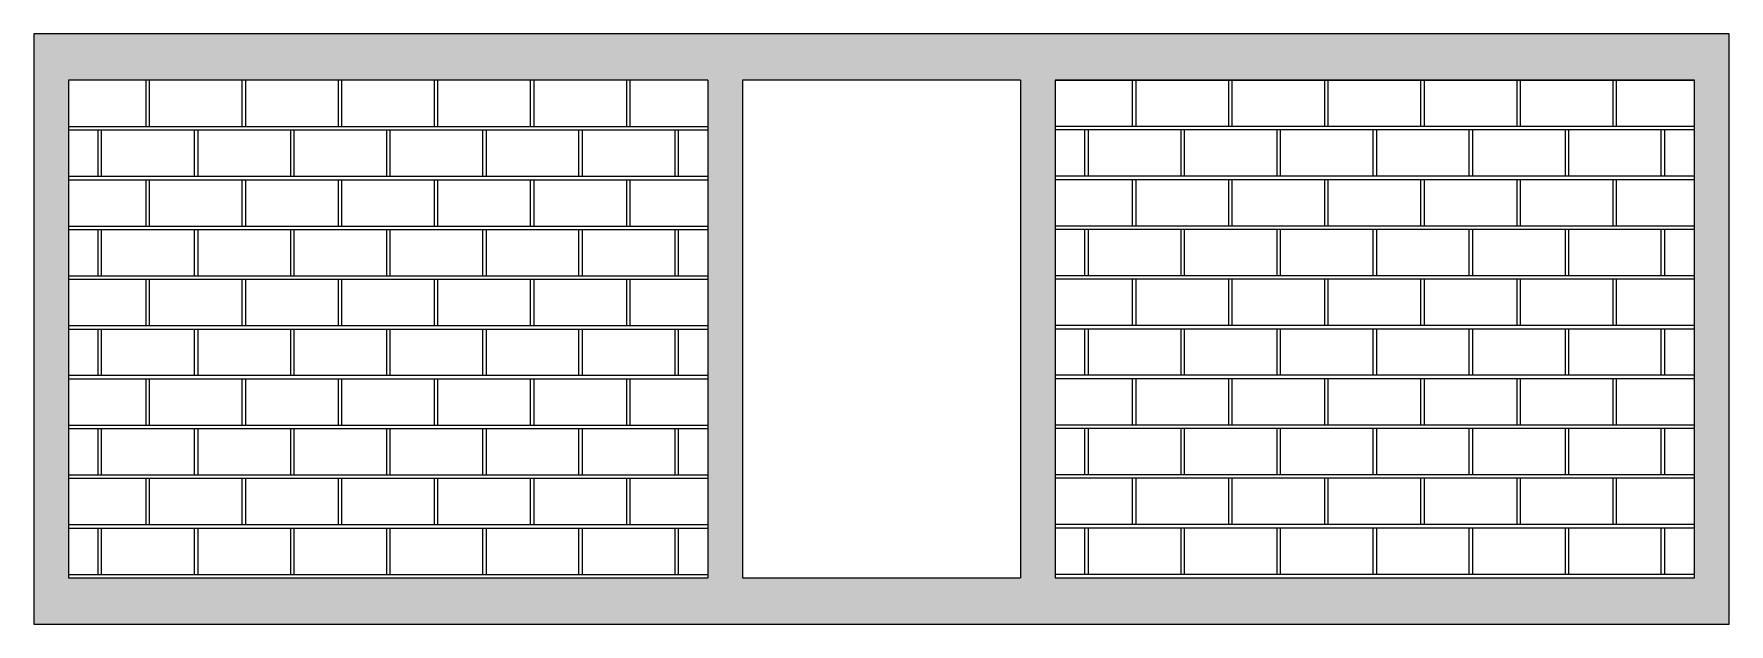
# Model space of a CAD drawing. Header units: millimetres. Extents: x 1263 to 3002, y 1308 to 2683.
# Drawn here: x 1489.04 to 1496.36, y 1353.54 to 1356.09 of the extents above; entities that cross this region are included whole.
import ezdxf

# ---------------------------------------------------------------- set-up
doc = ezdxf.new("R2010")
doc.units = ezdxf.units.MM

msp = doc.modelspace()

# ---------------------------------------------------------------- hatches: boundary and pattern name
h = msp.add_hatch()
h.set_pattern_fill('AR-CONC', color=256, scale=0.0009)
h.paths.add_polyline_path([(1489.0419, 1353.53973), (1496.3619, 1353.53973), (1496.3619, 1356.08973), (1489.0419, 1356.08973)])
h.paths.add_polyline_path([(1489.1919, 1355.88973), (1491.95149, 1355.88973), (1491.95149, 1353.73973), (1489.1919, 1353.73973)], flags=16)
h.paths.add_polyline_path([(1492.10149, 1355.88973), (1493.30149, 1355.88973), (1493.30149, 1353.73973), (1492.10149, 1353.73973)], flags=16)
h.paths.add_polyline_path([(1493.45149, 1355.88973), (1496.2119, 1355.88973), (1496.2119, 1353.73973), (1493.45149, 1353.73973)], flags=16)

# ---------------------------------------------------------------- linework, layer by layer
for p, q in [((1489.0419, 1356.08973), (1489.0419, 1353.53973)), ((1496.3619, 1356.08973), (1489.0419, 1356.08973)), ((1496.3619, 1353.53973), (1496.3619, 1356.08973)), ((1489.1919, 1355.88973), (1489.1919, 1353.73973)), ((1491.95149, 1355.88973), (1489.1919, 1355.88973)), ((1489.5267, 1355.68973), (1489.5267, 1355.88973)), ((1489.5417, 1355.68973), (1489.5417, 1355.88973)), ((1489.9417, 1355.68973), (1489.9417, 1355.88973)), ((1489.9567, 1355.68973), (1489.9567, 1355.88973)), ((1490.3567, 1355.68973), (1490.3567, 1355.88973)), ((1490.3717, 1355.68973), (1490.3717, 1355.88973)), ((1490.7717, 1355.68973), (1490.7717, 1355.88973)), ((1490.7867, 1355.68973), (1490.7867, 1355.88973)), ((1491.1867, 1355.68973), (1491.1867, 1355.88973)), ((1491.2017, 1355.68973), (1491.2017, 1355.88973)), ((1491.6017, 1355.68973), (1491.6017, 1355.88973)), ((1491.6167, 1355.68973), (1491.6167, 1355.88973)), ((1491.95149, 1355.88973), (1491.95149, 1353.73973)), ((1492.10149, 1355.88973), (1492.10149, 1353.73973)), ((1493.30149, 1355.88973), (1492.10149, 1355.88973)), ((1493.30149, 1355.88973), (1493.30149, 1353.73973)), ((1496.2119, 1355.88973), (1493.45149, 1355.88973)), ((1493.45149, 1355.88973), (1493.45149, 1353.73973)), ((1493.45149, 1355.88973), (1496.2119, 1355.88973)), ((1493.78628, 1355.68973), (1493.78628, 1355.88973)), ((1493.80128, 1355.68973), (1493.80128, 1355.88973)), ((1494.20128, 1355.68973), (1494.20128, 1355.88973)), ((1494.21628, 1355.68973), (1494.21628, 1355.88973)), ((1494.61628, 1355.68973), (1494.61628, 1355.88973)), ((1494.63128, 1355.68973), (1494.63128, 1355.88973)), ((1495.03128, 1355.68973), (1495.03128, 1355.88973)), ((1495.04628, 1355.68973), (1495.04628, 1355.88973)), ((1495.44628, 1355.68973), (1495.44628, 1355.88973)), ((1495.46128, 1355.68973), (1495.46128, 1355.88973)), ((1495.86128, 1355.68973), (1495.86128, 1355.88973)), ((1495.87628, 1355.68973), (1495.87628, 1355.88973)), ((1496.2119, 1353.73973), (1496.2119, 1355.88973)), ((1489.1919, 1355.68973), (1491.95149, 1355.68973)), ((1489.1919, 1355.67473), (1491.95149, 1355.67473)), ((1489.3192, 1355.47473), (1489.3192, 1355.67473)), ((1489.3342, 1355.47473), (1489.3342, 1355.67473)), ((1489.7342, 1355.67473), (1489.7342, 1355.47473)), ((1489.7492, 1355.67473), (1489.7492, 1355.47473)), ((1490.1492, 1355.67473), (1490.1492, 1355.47473)), ((1490.1642, 1355.67473), (1490.1642, 1355.47473)), ((1490.5642, 1355.67473), (1490.5642, 1355.47473)), ((1490.5792, 1355.67473), (1490.5792, 1355.47473)), ((1490.9792, 1355.67473), (1490.9792, 1355.47473)), ((1490.9942, 1355.67473), (1490.9942, 1355.47473)), ((1491.3942, 1355.67473), (1491.3942, 1355.47473)), ((1491.4092, 1355.67473), (1491.4092, 1355.47473)), ((1491.8092, 1355.67473), (1491.8092, 1355.47473)), ((1491.8242, 1355.67473), (1491.8242, 1355.47473)), ((1496.21108, 1355.68973), (1493.45149, 1355.68973)), ((1496.21108, 1355.67473), (1493.45149, 1355.67473)), ((1493.57878, 1355.67473), (1493.57878, 1355.47473)), ((1493.59378, 1355.67473), (1493.59378, 1355.47473)), ((1493.99378, 1355.67473), (1493.99378, 1355.47473)), ((1494.00878, 1355.67473), (1494.00878, 1355.47473)), ((1494.40878, 1355.67473), (1494.40878, 1355.47473)), ((1494.42378, 1355.67473), (1494.42378, 1355.47473)), ((1494.82378, 1355.67473), (1494.82378, 1355.47473)), ((1494.83878, 1355.67473), (1494.83878, 1355.47473)), ((1495.23878, 1355.67473), (1495.23878, 1355.47473)), ((1495.25378, 1355.67473), (1495.25378, 1355.47473)), ((1495.65378, 1355.67473), (1495.65378, 1355.47473)), ((1495.66878, 1355.67473), (1495.66878, 1355.47473)), ((1496.06878, 1355.47473), (1496.06878, 1355.67473)), ((1496.08378, 1355.47473), (1496.08378, 1355.67473)), ((1489.1919, 1355.47473), (1491.95149, 1355.47473)), ((1489.1919, 1355.45973), (1491.95149, 1355.45973)), ((1489.5267, 1355.25973), (1489.5267, 1355.45973)), ((1489.5417, 1355.25973), (1489.5417, 1355.45973)), ((1489.9417, 1355.25973), (1489.9417, 1355.45973)), ((1489.9567, 1355.25973), (1489.9567, 1355.45973)), ((1490.3567, 1355.25973), (1490.3567, 1355.45973)), ((1490.3717, 1355.25973), (1490.3717, 1355.45973)), ((1490.7717, 1355.25973), (1490.7717, 1355.45973)), ((1490.7867, 1355.25973), (1490.7867, 1355.45973)), ((1491.1867, 1355.25973), (1491.1867, 1355.45973)), ((1491.2017, 1355.25973), (1491.2017, 1355.45973)), ((1491.6017, 1355.25973), (1491.6017, 1355.45973)), ((1491.6167, 1355.25973), (1491.6167, 1355.45973)), ((1496.21108, 1355.47473), (1493.45149, 1355.47473)), ((1496.21108, 1355.45973), (1493.45149, 1355.45973)), ((1493.78628, 1355.25973), (1493.78628, 1355.45973)), ((1493.80128, 1355.25973), (1493.80128, 1355.45973)), ((1494.20128, 1355.25973), (1494.20128, 1355.45973)), ((1494.21628, 1355.25973), (1494.21628, 1355.45973)), ((1494.61628, 1355.25973), (1494.61628, 1355.45973)), ((1494.63128, 1355.25973), (1494.63128, 1355.45973)), ((1495.03128, 1355.25973), (1495.03128, 1355.45973)), ((1495.04628, 1355.25973), (1495.04628, 1355.45973)), ((1495.44628, 1355.25973), (1495.44628, 1355.45973)), ((1495.46128, 1355.25973), (1495.46128, 1355.45973)), ((1495.86128, 1355.25973), (1495.86128, 1355.45973)), ((1495.87628, 1355.25973), (1495.87628, 1355.45973)), ((1489.1919, 1355.25973), (1491.95149, 1355.25973)), ((1489.1919, 1355.24473), (1491.95149, 1355.24473)), ((1489.3192, 1355.04473), (1489.3192, 1355.24473)), ((1489.3342, 1355.04473), (1489.3342, 1355.24473)), ((1489.7342, 1355.24473), (1489.7342, 1355.04473)), ((1489.7492, 1355.24473), (1489.7492, 1355.04473)), ((1490.1492, 1355.24473), (1490.1492, 1355.04473)), ((1490.1642, 1355.24473), (1490.1642, 1355.04473)), ((1490.5642, 1355.24473), (1490.5642, 1355.04473)), ((1490.5792, 1355.24473), (1490.5792, 1355.04473)), ((1490.9792, 1355.24473), (1490.9792, 1355.04473)), ((1490.9942, 1355.24473), (1490.9942, 1355.04473)), ((1491.3942, 1355.24473), (1491.3942, 1355.04473)), ((1491.4092, 1355.24473), (1491.4092, 1355.04473)), ((1491.8092, 1355.24473), (1491.8092, 1355.04473)), ((1491.8242, 1355.24473), (1491.8242, 1355.04473)), ((1496.21108, 1355.25973), (1493.45149, 1355.25973)), ((1496.21108, 1355.24473), (1493.45149, 1355.24473)), ((1493.57878, 1355.24473), (1493.57878, 1355.04473)), ((1493.59378, 1355.24473), (1493.59378, 1355.04473)), ((1493.99378, 1355.24473), (1493.99378, 1355.04473)), ((1494.00878, 1355.24473), (1494.00878, 1355.04473)), ((1494.40878, 1355.24473), (1494.40878, 1355.04473)), ((1494.42378, 1355.24473), (1494.42378, 1355.04473)), ((1494.82378, 1355.24473), (1494.82378, 1355.04473)), ((1494.83878, 1355.24473), (1494.83878, 1355.04473)), ((1495.23878, 1355.24473), (1495.23878, 1355.04473)), ((1495.25378, 1355.24473), (1495.25378, 1355.04473)), ((1495.65378, 1355.24473), (1495.65378, 1355.04473)), ((1495.66878, 1355.24473), (1495.66878, 1355.04473)), ((1496.06878, 1355.04473), (1496.06878, 1355.24473)), ((1496.08378, 1355.04473), (1496.08378, 1355.24473)), ((1489.1919, 1355.04473), (1491.95149, 1355.04473)), ((1489.1919, 1355.02973), (1491.95149, 1355.02973)), ((1489.5267, 1354.82973), (1489.5267, 1355.02973)), ((1489.5417, 1354.82973), (1489.5417, 1355.02973)), ((1489.9417, 1354.82973), (1489.9417, 1355.02973)), ((1489.9567, 1354.82973), (1489.9567, 1355.02973)), ((1490.3567, 1354.82973), (1490.3567, 1355.02973)), ((1490.3717, 1354.82973), (1490.3717, 1355.02973)), ((1490.7717, 1354.82973), (1490.7717, 1355.02973)), ((1490.7867, 1354.82973), (1490.7867, 1355.02973)), ((1491.1867, 1354.82973), (1491.1867, 1355.02973)), ((1491.2017, 1354.82973), (1491.2017, 1355.02973)), ((1491.6017, 1354.82973), (1491.6017, 1355.02973)), ((1491.6167, 1354.82973), (1491.6167, 1355.02973)), ((1496.21108, 1355.04473), (1493.45149, 1355.04473)), ((1496.21108, 1355.02973), (1493.45149, 1355.02973)), ((1493.78628, 1354.82973), (1493.78628, 1355.02973)), ((1493.80128, 1354.82973), (1493.80128, 1355.02973)), ((1494.20128, 1354.82973), (1494.20128, 1355.02973)), ((1494.21628, 1354.82973), (1494.21628, 1355.02973)), ((1494.61628, 1354.82973), (1494.61628, 1355.02973)), ((1494.63128, 1354.82973), (1494.63128, 1355.02973)), ((1495.03128, 1354.82973), (1495.03128, 1355.02973)), ((1495.04628, 1354.82973), (1495.04628, 1355.02973)), ((1495.44628, 1354.82973), (1495.44628, 1355.02973)), ((1495.46128, 1354.82973), (1495.46128, 1355.02973)), ((1495.86128, 1354.82973), (1495.86128, 1355.02973)), ((1495.87628, 1354.82973), (1495.87628, 1355.02973)), ((1489.1919, 1354.82973), (1491.95149, 1354.82973)), ((1489.1919, 1354.81473), (1491.95149, 1354.81473)), ((1489.3192, 1354.61473), (1489.3192, 1354.81473)), ((1489.3342, 1354.61473), (1489.3342, 1354.81473)), ((1489.7342, 1354.81473), (1489.7342, 1354.61473)), ((1489.7492, 1354.81473), (1489.7492, 1354.61473)), ((1490.1492, 1354.81473), (1490.1492, 1354.61473)), ((1490.1642, 1354.81473), (1490.1642, 1354.61473)), ((1490.5642, 1354.81473), (1490.5642, 1354.61473)), ((1490.5792, 1354.81473), (1490.5792, 1354.61473)), ((1490.9792, 1354.81473), (1490.9792, 1354.61473)), ((1490.9942, 1354.81473), (1490.9942, 1354.61473)), ((1491.3942, 1354.81473), (1491.3942, 1354.61473)), ((1491.4092, 1354.81473), (1491.4092, 1354.61473)), ((1491.8092, 1354.81473), (1491.8092, 1354.61473)), ((1491.8242, 1354.81473), (1491.8242, 1354.61473)), ((1496.21108, 1354.82973), (1493.45149, 1354.82973)), ((1496.21108, 1354.81473), (1493.45149, 1354.81473)), ((1493.57878, 1354.81473), (1493.57878, 1354.61473)), ((1493.59378, 1354.81473), (1493.59378, 1354.61473)), ((1493.99378, 1354.81473), (1493.99378, 1354.61473)), ((1494.00878, 1354.81473), (1494.00878, 1354.61473)), ((1494.40878, 1354.81473), (1494.40878, 1354.61473)), ((1494.42378, 1354.81473), (1494.42378, 1354.61473)), ((1494.82378, 1354.81473), (1494.82378, 1354.61473)), ((1494.83878, 1354.81473), (1494.83878, 1354.61473)), ((1495.23878, 1354.81473), (1495.23878, 1354.61473)), ((1495.25378, 1354.81473), (1495.25378, 1354.61473)), ((1495.65378, 1354.81473), (1495.65378, 1354.61473)), ((1495.66878, 1354.81473), (1495.66878, 1354.61473)), ((1496.06878, 1354.61473), (1496.06878, 1354.81473)), ((1496.08378, 1354.61473), (1496.08378, 1354.81473)), ((1489.1919, 1354.61473), (1491.95149, 1354.61473)), ((1489.1919, 1354.59973), (1491.95149, 1354.59973)), ((1489.5267, 1354.39973), (1489.5267, 1354.59973)), ((1489.5417, 1354.39973), (1489.5417, 1354.59973)), ((1489.9417, 1354.39973), (1489.9417, 1354.59973)), ((1489.9567, 1354.39973), (1489.9567, 1354.59973)), ((1490.3567, 1354.39973), (1490.3567, 1354.59973)), ((1490.3717, 1354.39973), (1490.3717, 1354.59973)), ((1490.7717, 1354.39973), (1490.7717, 1354.59973)), ((1490.7867, 1354.39973), (1490.7867, 1354.59973)), ((1491.1867, 1354.39973), (1491.1867, 1354.59973)), ((1491.2017, 1354.39973), (1491.2017, 1354.59973)), ((1491.6017, 1354.39973), (1491.6017, 1354.59973)), ((1491.6167, 1354.39973), (1491.6167, 1354.59973)), ((1496.21108, 1354.61473), (1493.45149, 1354.61473)), ((1496.21108, 1354.59973), (1493.45149, 1354.59973)), ((1493.78628, 1354.39973), (1493.78628, 1354.59973)), ((1493.80128, 1354.39973), (1493.80128, 1354.59973)), ((1494.20128, 1354.39973), (1494.20128, 1354.59973)), ((1494.21628, 1354.39973), (1494.21628, 1354.59973)), ((1494.61628, 1354.39973), (1494.61628, 1354.59973)), ((1494.63128, 1354.39973), (1494.63128, 1354.59973)), ((1495.03128, 1354.39973), (1495.03128, 1354.59973)), ((1495.04628, 1354.39973), (1495.04628, 1354.59973)), ((1495.44628, 1354.39973), (1495.44628, 1354.59973)), ((1495.46128, 1354.39973), (1495.46128, 1354.59973)), ((1495.86128, 1354.39973), (1495.86128, 1354.59973)), ((1495.87628, 1354.39973), (1495.87628, 1354.59973)), ((1489.1919, 1354.39973), (1491.95149, 1354.39973)), ((1489.1919, 1354.38473), (1491.95149, 1354.38473)), ((1489.3192, 1354.18473), (1489.3192, 1354.38473)), ((1489.3342, 1354.18473), (1489.3342, 1354.38473)), ((1489.7342, 1354.38473), (1489.7342, 1354.18473)), ((1489.7492, 1354.38473), (1489.7492, 1354.18473)), ((1490.1492, 1354.38473), (1490.1492, 1354.18473)), ((1490.1642, 1354.38473), (1490.1642, 1354.18473)), ((1490.5642, 1354.38473), (1490.5642, 1354.18473)), ((1490.5792, 1354.38473), (1490.5792, 1354.18473)), ((1490.9792, 1354.38473), (1490.9792, 1354.18473)), ((1490.9942, 1354.38473), (1490.9942, 1354.18473)), ((1491.3942, 1354.38473), (1491.3942, 1354.18473)), ((1491.4092, 1354.38473), (1491.4092, 1354.18473)), ((1491.8092, 1354.38473), (1491.8092, 1354.18473)), ((1491.8242, 1354.38473), (1491.8242, 1354.18473)), ((1496.21108, 1354.39973), (1493.45149, 1354.39973)), ((1496.21108, 1354.38473), (1493.45149, 1354.38473)), ((1493.57878, 1354.38473), (1493.57878, 1354.18473)), ((1493.59378, 1354.38473), (1493.59378, 1354.18473)), ((1493.99378, 1354.38473), (1493.99378, 1354.18473)), ((1494.00878, 1354.38473), (1494.00878, 1354.18473)), ((1494.40878, 1354.38473), (1494.40878, 1354.18473)), ((1494.42378, 1354.38473), (1494.42378, 1354.18473)), ((1494.82378, 1354.38473), (1494.82378, 1354.18473)), ((1494.83878, 1354.38473), (1494.83878, 1354.18473)), ((1495.23878, 1354.38473), (1495.23878, 1354.18473)), ((1495.25378, 1354.38473), (1495.25378, 1354.18473)), ((1495.65378, 1354.38473), (1495.65378, 1354.18473)), ((1495.66878, 1354.38473), (1495.66878, 1354.18473)), ((1496.06878, 1354.18473), (1496.06878, 1354.38473)), ((1496.08378, 1354.18473), (1496.08378, 1354.38473)), ((1489.1919, 1354.18473), (1491.95149, 1354.18473)), ((1489.1919, 1354.16973), (1491.95149, 1354.16973)), ((1489.5267, 1353.96973), (1489.5267, 1354.16973)), ((1489.5417, 1353.96973), (1489.5417, 1354.16973)), ((1489.9417, 1353.96973), (1489.9417, 1354.16973)), ((1489.9567, 1353.96973), (1489.9567, 1354.16973)), ((1490.3567, 1353.96973), (1490.3567, 1354.16973)), ((1490.3717, 1353.96973), (1490.3717, 1354.16973)), ((1490.7717, 1353.96973), (1490.7717, 1354.16973)), ((1490.7867, 1353.96973), (1490.7867, 1354.16973)), ((1491.1867, 1353.96973), (1491.1867, 1354.16973)), ((1491.2017, 1353.96973), (1491.2017, 1354.16973)), ((1491.6017, 1353.96973), (1491.6017, 1354.16973)), ((1491.6167, 1353.96973), (1491.6167, 1354.16973)), ((1496.21108, 1354.18473), (1493.45149, 1354.18473)), ((1496.21108, 1354.16973), (1493.45149, 1354.16973)), ((1493.78628, 1353.96973), (1493.78628, 1354.16973)), ((1493.80128, 1353.96973), (1493.80128, 1354.16973)), ((1494.20128, 1353.96973), (1494.20128, 1354.16973)), ((1494.21628, 1353.96973), (1494.21628, 1354.16973)), ((1494.61628, 1353.96973), (1494.61628, 1354.16973)), ((1494.63128, 1353.96973), (1494.63128, 1354.16973)), ((1495.03128, 1353.96973), (1495.03128, 1354.16973)), ((1495.04628, 1353.96973), (1495.04628, 1354.16973)), ((1495.44628, 1353.96973), (1495.44628, 1354.16973)), ((1495.46128, 1353.96973), (1495.46128, 1354.16973)), ((1495.86128, 1353.96973), (1495.86128, 1354.16973)), ((1495.87628, 1353.96973), (1495.87628, 1354.16973)), ((1489.1919, 1353.96973), (1491.95149, 1353.96973)), ((1489.1919, 1353.95473), (1491.95149, 1353.95473)), ((1489.3192, 1353.75473), (1489.3192, 1353.95473)), ((1489.3342, 1353.75473), (1489.3342, 1353.95473)), ((1489.7342, 1353.95473), (1489.7342, 1353.75473)), ((1489.7492, 1353.95473), (1489.7492, 1353.75473)), ((1490.1492, 1353.95473), (1490.1492, 1353.75473)), ((1490.1642, 1353.95473), (1490.1642, 1353.75473)), ((1490.5642, 1353.95473), (1490.5642, 1353.75473)), ((1490.5792, 1353.95473), (1490.5792, 1353.75473)), ((1490.9792, 1353.95473), (1490.9792, 1353.75473)), ((1490.9942, 1353.95473), (1490.9942, 1353.75473)), ((1491.3942, 1353.95473), (1491.3942, 1353.75473)), ((1491.4092, 1353.95473), (1491.4092, 1353.75473)), ((1491.8092, 1353.95473), (1491.8092, 1353.75473)), ((1491.8242, 1353.95473), (1491.8242, 1353.75473)), ((1496.21108, 1353.96973), (1493.45149, 1353.96973)), ((1496.21108, 1353.95473), (1493.45149, 1353.95473)), ((1493.57878, 1353.95473), (1493.57878, 1353.75473)), ((1493.59378, 1353.95473), (1493.59378, 1353.75473)), ((1493.99378, 1353.95473), (1493.99378, 1353.75473)), ((1494.00878, 1353.95473), (1494.00878, 1353.75473)), ((1494.40878, 1353.95473), (1494.40878, 1353.75473)), ((1494.42378, 1353.95473), (1494.42378, 1353.75473)), ((1494.82378, 1353.95473), (1494.82378, 1353.75473)), ((1494.83878, 1353.95473), (1494.83878, 1353.75473)), ((1495.23878, 1353.95473), (1495.23878, 1353.75473)), ((1495.25378, 1353.95473), (1495.25378, 1353.75473)), ((1495.65378, 1353.95473), (1495.65378, 1353.75473)), ((1495.66878, 1353.95473), (1495.66878, 1353.75473)), ((1496.06878, 1353.75473), (1496.06878, 1353.95473)), ((1496.08378, 1353.75473), (1496.08378, 1353.95473)), ((1489.1919, 1353.75473), (1491.95149, 1353.75473)), ((1489.1919, 1353.73973), (1491.95149, 1353.73973)), ((1492.10149, 1353.73973), (1493.30149, 1353.73973)), ((1496.21108, 1353.75473), (1493.45149, 1353.75473)), ((1493.45149, 1353.73973), (1496.2119, 1353.73973)), ((1489.0419, 1353.53973), (1496.3619, 1353.53973))]:
    msp.add_line(p, q)

doc.saveas('drawing.dxf')
